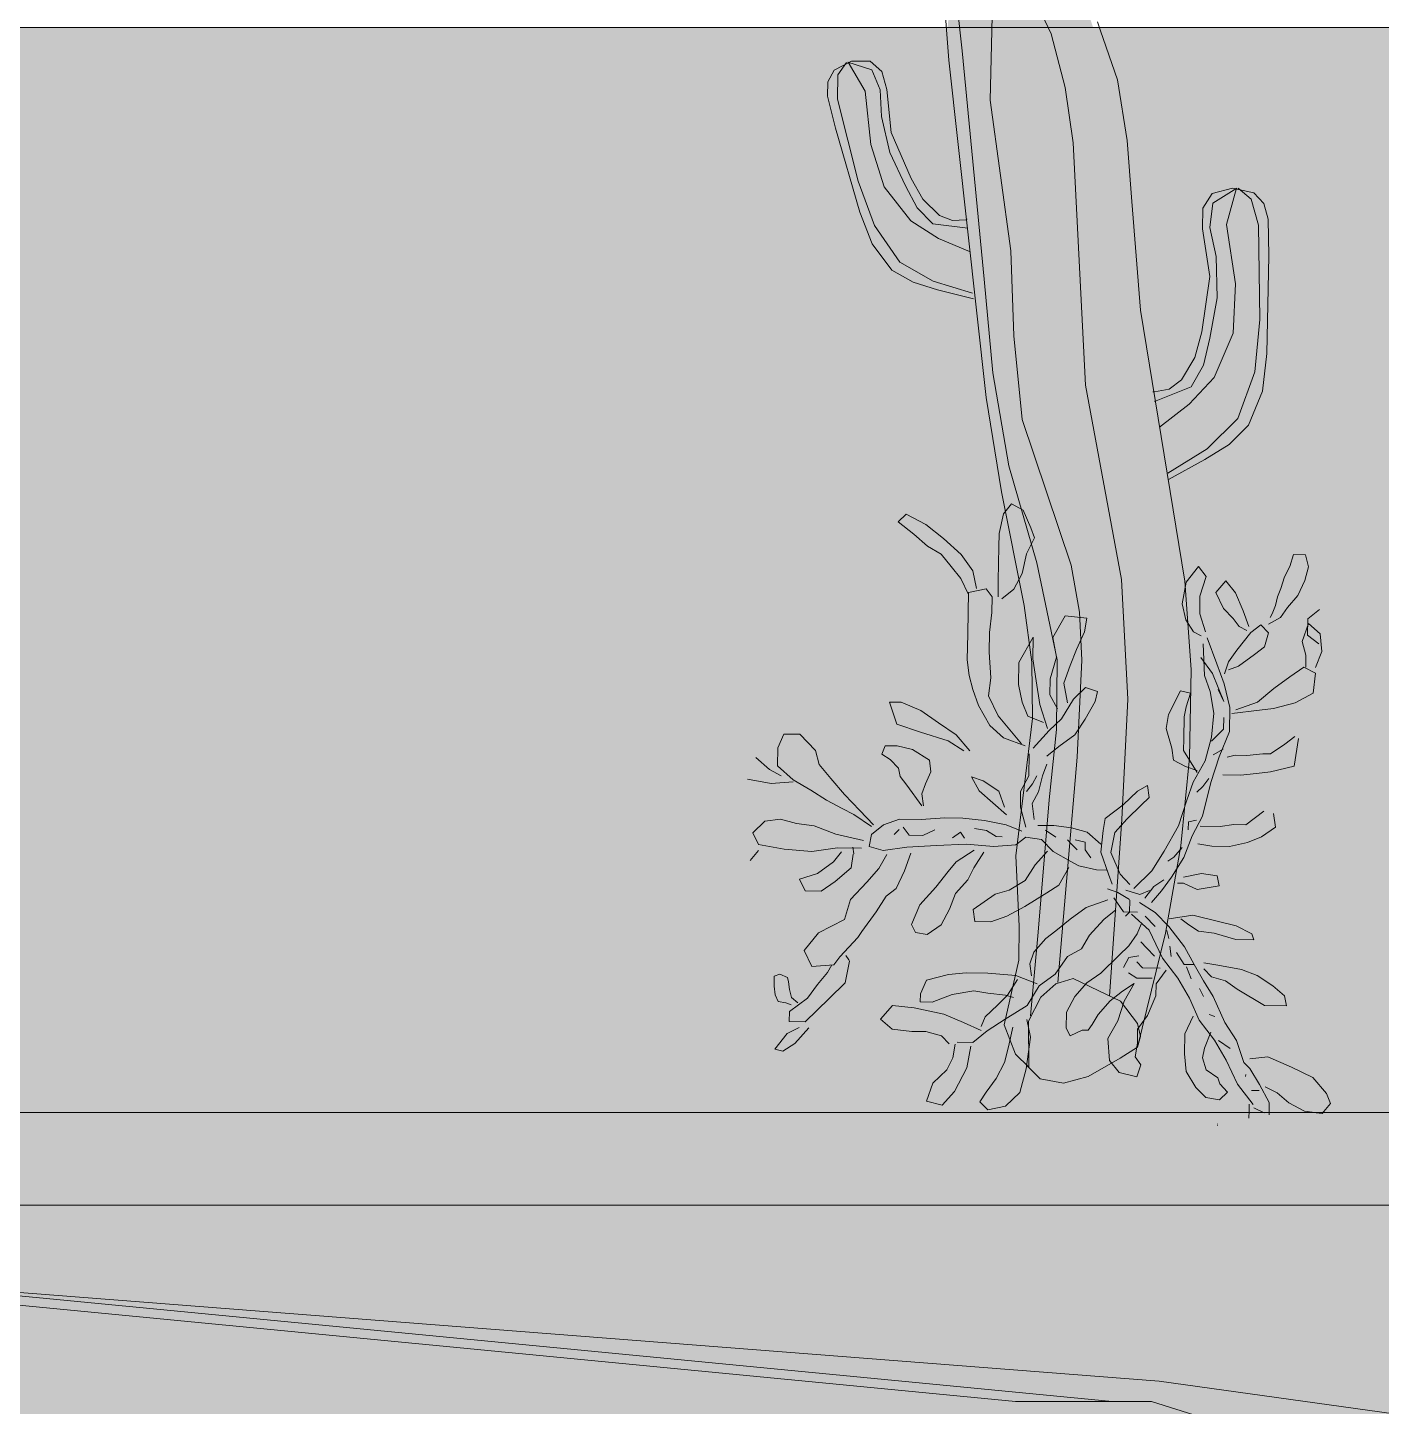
# Model space of a CAD drawing. Header units: centimetres. Extents: x -4381 to 5639, y -3920 to 4826.
# Drawn here: x 164.028 to 166.664, y 4.534 to 7.218 of the extents above; entities that cross this region are included whole.
import ezdxf
from ezdxf.xclip import XClip

# ---------------------------------------------------------------- set-up
doc = ezdxf.new("R2010")
doc.units = ezdxf.units.CM
doc.header["$MEASUREMENT"] = 0
doc.header["$XCLIPFRAME"] = 0
doc.set_wipeout_variables(frame=1)
doc.linetypes.add('Wipeout_Contour', pattern=[100, 0, -100])
for name, color, linetype in [('0- SITE', 7, 'Continuous'), ('Drawing & Figure', 7, 'Continuous'), ('Mur de clôture', 7, 'Continuous')]:
    doc.layers.add(name, color=color, linetype=linetype)
for name, color, linetype, lineweight in [('0- SITE_Pen_No__1', 7, 'Continuous', 5), ('00-TREES_Pen_No__7', 7, 'Continuous', 5), ('0_Pen_No__1', 7, 'Continuous', 5), ('a OPCOTE_Pen_No__1', 7, 'Continuous', 5), ('Mur de clôture_Pen_No__1', 7, 'Continuous', 5), ('trees1_Pen_No__1', 7, 'Continuous', 5)]:
    doc.layers.add(name, color=color, linetype=linetype, lineweight=lineweight)
for name, color, linetype, lineweight, true_color in [('0- SITE_Pen_No__102', 7, 'Continuous', 5, 0xcccccc), ('0- SITE_Pen_No__178', 7, 'Continuous', 5, 0xbda888), ('0- SITE_Pen_No__180', 7, 'Continuous', 5, 0xe2e3c6), ('Mur de clôture_Pen_No__178', 7, 'Continuous', 5, 0xbda888), ('MURS CLOTURE_Pen_No__185', 7, 'Continuous', 5, 0xbce39b), ('trees1_Pen_No__102', 7, 'Continuous', 5, 0xcccccc)]:
    doc.layers.add(name, color=color, linetype=linetype, lineweight=lineweight, true_color=true_color)

# ---------------------------------------------------------------- blocks, each defined once
blk = doc.blocks.new('Drawing_15_15', base_point=(-267.6734, 10.6179))
at = {"color": 254, "linetype": 'Wipeout_Contour', "lineweight": 0, "ltscale": 654.362029}
blk.add_wipeout([(160.8376, 5.0562), (161.182, 5.0048), (165.9513, 4.5439), (166.1395, 4.5439)], dxfattribs=at).dxf.layer = '0- SITE'
at = {"color": 254, "linetype": 'Wipeout_Contour', "lineweight": 0, "ltscale": 827.532646}
blk.add_wipeout([(163.684, 7.2179), (163.684, 5.1062), (166.684, 5.1062), (166.684, 6.5286), (166.684, 7.2179)], dxfattribs=at).dxf.layer = 'Mur de clôture'
at = {"layer": '0- SITE_Pen_No__102', "linetype": 'Continuous', "ltscale": 10}
blk.add_hatch(color=256, dxfattribs=at).paths.add_polyline_path([(160.8376, 5.0562), (161.182, 5.0048), (165.9513, 4.5439), (166.1395, 4.5439)])
at = {"layer": 'Mur de clôture_Pen_No__178', "linetype": 'Continuous', "ltscale": 10}
blk.add_hatch(color=256, dxfattribs=at).paths.add_polyline_path([(163.684, 7.2179), (163.684, 5.1062), (166.684, 5.1062), (166.684, 6.5286), (166.684, 7.2179)])
at = {"layer": '00-TREES_Pen_No__7', "linetype": 'Continuous', "ltscale": 10, "flags": 128}
for points in [[(166.1894, 5.2336), (166.2437, 5.4556), (166.2733, 5.6251), (166.2901, 5.7966), (166.2933, 5.9688), (166.2816, 6.1402), (166.1948, 6.6677), (166.1778, 6.8791), (166.1688, 6.9984), (166.1499, 7.116), (166.1112, 7.2289)], [(165.815, 7.2394), (165.8219, 7.1543), (165.8946, 6.4982), (165.9242, 6.3142), (165.9687, 6.0932), (165.9833, 5.9828), (165.9844, 5.8729), (165.952, 5.6055), (165.959, 5.4689), (165.9579, 5.4026), (165.9441, 5.3401), (165.9293, 5.2766), (165.9517, 5.2201), (165.9774, 5.1942), (165.9771, 5.2839), (166.0009, 5.3307), (166.0302, 5.3564), (166.0636, 5.3668), (166.1138, 5.3432), (166.1559, 5.3229), (166.1893, 5.2794), (166.1952, 5.2544), (166.1894, 5.2336), (166.1555, 5.2121), (166.0928, 5.176), (166.045, 5.1631), (165.9999, 5.1719), (165.9737, 5.1974)], [(165.9275, 7.404), (165.8777, 7.3485), (165.8456, 7.2874), (165.8412, 7.2317), (165.8478, 7.1729), (165.8907, 6.7281), (165.9073, 6.5459), (165.9388, 6.3646), (165.9934, 6.1763), (166.0327, 5.9875), (166.0312, 5.8518), (166.0172, 5.7148), (165.9959, 5.457), (165.981, 5.2943)], [(166.0343, 5.3595), (166.0714, 5.7978), (166.0808, 5.9867), (166.076, 6.0801), (166.0599, 6.1714), (165.9644, 6.4552), (165.9482, 6.6178), (165.9425, 6.7834), (165.9024, 7.0766), (165.9061, 7.2394), (165.9281, 7.4031)], [(165.9274, 7.4031), (166.0208, 7.2055), (166.0484, 7.1012), (166.0637, 6.9936), (166.0878, 6.5219), (166.1582, 6.1438), (166.17, 5.9108), (166.1586, 5.6764), (166.1348, 5.3328)], [(165.8698, 6.6901), (165.7996, 6.7073), (165.7523, 6.7222), (165.7107, 6.7459), (165.6723, 6.797), (165.6482, 6.8588), (165.6014, 7.0221), (165.5857, 7.0844), (165.5864, 7.1125), (165.5985, 7.1352), (165.6321, 7.1525), (165.6687, 7.1523), (165.691, 7.1321), (165.7008, 7.0973), (165.7098, 7.0138), (165.7483, 6.9239), (165.7712, 6.8839), (165.8034, 6.8519), (165.8287, 6.8423), (165.8546, 6.8437), (165.8574, 6.8448)], [(165.8681, 6.7009), (165.7911, 6.7242), (165.7262, 6.7616), (165.6768, 6.8329), (165.645, 6.919), (165.6049, 7.0785), (165.6059, 7.1259), (165.6227, 7.1497)], [(165.6251, 7.1505), (165.6721, 7.1359), (165.6878, 7.0965), (165.6904, 7.0448), (165.7072, 6.9747), (165.7374, 6.9096), (165.7598, 6.867), (165.7903, 6.836), (165.8587, 6.8277)], [(165.8622, 6.7822), (165.8018, 6.8075), (165.7477, 6.8416), (165.6956, 6.9078), (165.67, 6.9901), (165.6589, 7.0939), (165.6258, 7.1508)], [(166.2497, 6.3385), (166.3205, 6.3771), (166.3673, 6.4067), (166.4055, 6.4441), (166.4323, 6.5102), (166.4407, 6.5838), (166.4446, 6.7735), (166.4438, 6.8452), (166.435, 6.8753), (166.4154, 6.8964), (166.3743, 6.9054), (166.3348, 6.8947), (166.3165, 6.8665), (166.3158, 6.8262), (166.33, 6.7335), (166.3141, 6.6255), (166.3008, 6.5758), (166.2751, 6.5321), (166.2506, 6.5144), (166.2223, 6.5087), (166.2189, 6.509)], [(166.3823, 6.9053), (166.3358, 6.8761), (166.3301, 6.8291), (166.3421, 6.7725), (166.344, 6.692), (166.3299, 6.6132), (166.3179, 6.5608), (166.2938, 6.5187), (166.2224, 6.4902)], [(166.2317, 6.4401), (166.2896, 6.4846), (166.3382, 6.5368), (166.3756, 6.6232), (166.3797, 6.7193), (166.3621, 6.8345), (166.3816, 6.9053)], [(166.2485, 6.3506), (166.325, 6.3977), (166.3843, 6.4567), (166.4173, 6.5477), (166.427, 6.6497), (166.4247, 6.8333), (166.4102, 6.8842), (166.3852, 6.9051)]]:
    blk.add_lwpolyline(points, dxfattribs=at)
at = {"layer": 'a OPCOTE_Pen_No__1', "linetype": 'Continuous', "ltscale": 10}
for p, q in [((163.684, 7.2179), (165.8154, 7.2179)), ((166.1163, 7.2179), (166.684, 7.2179))]:
    blk.add_line(p, q, dxfattribs=at)
at = {"layer": 'Mur de clôture_Pen_No__1', "linetype": 'Continuous', "ltscale": 10}
blk.add_line((166.684, 7.2179), (163.684, 7.2179), dxfattribs=at)
at = {"layer": 'trees1_Pen_No__1', "linetype": 'Continuous', "ltscale": 10}
for p, q in [((165.9436, 6.2908), (165.9279, 6.2717)), ((165.9665, 6.2788), (165.9436, 6.2908)), ((165.739, 6.2709), (165.7233, 6.2557)), ((165.7233, 6.2557), (165.7538, 6.2321)), ((165.7772, 6.251), (165.739, 6.2709)), ((165.9279, 6.2717), (165.9195, 6.2333)), ((165.9814, 6.2439), (165.9665, 6.2788)), ((165.7538, 6.2321), (165.7804, 6.2085)), ((165.8114, 6.2235), (165.7772, 6.251)), ((165.9195, 6.2333), (165.9191, 6.2063)), ((165.9888, 6.2245), (165.9814, 6.2439)), ((165.7804, 6.2085), (165.8071, 6.1927)), ((165.8456, 6.192), (165.8114, 6.2235)), ((165.9191, 6.2063), (165.9186, 6.1754)), ((165.9729, 6.1939), (165.9888, 6.2245)), ((165.8071, 6.1927), (165.826, 6.1692)), ((165.8682, 6.1608), (165.8456, 6.192)), ((165.9186, 6.1754), (165.918, 6.1407)), ((165.9645, 6.1554), (165.9729, 6.1939)), ((166.4928, 6.192), (166.4858, 6.1689)), ((166.516, 6.1916), (166.4928, 6.192)), ((166.5222, 6.1683), (166.516, 6.1916)), ((165.826, 6.1692), (165.8449, 6.1458)), ((165.8449, 6.1458), (165.8598, 6.1147)), ((165.8754, 6.126), (165.8682, 6.1608)), ((165.9486, 6.1248), (165.9645, 6.1554)), ((166.3078, 6.1692), (166.2842, 6.1387)), ((166.3229, 6.1496), (166.3078, 6.1692)), ((166.3107, 6.1113), (166.3229, 6.1496)), ((166.4755, 6.1491), (166.4685, 6.126)), ((166.4858, 6.1689), (166.4755, 6.1491)), ((166.5152, 6.1419), (166.5222, 6.1683)), ((165.8947, 6.1257), (165.8599, 6.1185)), ((165.906, 6.1101), (165.8947, 6.1257)), ((165.918, 6.1407), (165.9175, 6.1099)), ((165.9252, 6.1059), (165.9486, 6.1248)), ((166.2842, 6.1387), (166.2758, 6.0964)), ((166.3613, 6.1413), (166.3417, 6.1185)), ((166.3802, 6.1178), (166.3613, 6.1413)), ((166.4685, 6.126), (166.4616, 6.1096)), ((166.5014, 6.1122), (166.5152, 6.1419)), ((165.8599, 6.1185), (165.8592, 6.08)), ((165.9055, 6.0792), (165.906, 6.1101)), ((166.2758, 6.0964), (166.283, 6.0654)), ((166.3102, 6.0766), (166.3107, 6.1113)), ((166.3417, 6.1185), (166.3566, 6.0874)), ((166.3951, 6.0829), (166.3802, 6.1178)), ((166.4581, 6.093), (166.4512, 6.0766)), ((166.4616, 6.1096), (166.4581, 6.093)), ((166.4812, 6.0894), (166.5014, 6.1122)), ((165.8592, 6.08), (165.8585, 6.0376)), ((165.901, 6.0407), (165.9055, 6.0792)), ((166.048, 6.0731), (166.0242, 6.031)), ((166.0903, 6.0685), (166.048, 6.0731)), ((166.086, 6.0416), (166.0903, 6.0685)), ((166.283, 6.0654), (166.298, 6.042)), ((166.3212, 6.0417), (166.3102, 6.0766)), ((166.3566, 6.0874), (166.3756, 6.0678)), ((166.3756, 6.0678), (166.3869, 6.0522)), ((166.4061, 6.0519), (166.3951, 6.0829)), ((166.4442, 6.0568), (166.4676, 6.0697)), ((166.4512, 6.0766), (166.4477, 6.07)), ((166.4676, 6.0697), (166.4812, 6.0894)), ((166.5206, 6.0668), (166.5201, 6.035)), ((166.5432, 6.0855), (166.5206, 6.0668)), ((165.9004, 6.0022), (165.901, 6.0407)), ((166.0701, 6.0071), (166.086, 6.0416)), ((166.298, 6.042), (166.3133, 6.0341)), ((166.4098, 6.0402), (166.3823, 6.006)), ((166.3869, 6.0522), (166.4022, 6.0442)), ((166.4293, 6.0553), (166.4098, 6.0402)), ((166.4445, 6.0397), (166.4293, 6.0553)), ((166.4363, 6.0128), (166.4445, 6.0397)), ((166.5219, 6.0577), (166.5098, 6.0232)), ((166.5447, 6.0381), (166.5219, 6.0577)), ((165.8585, 6.0376), (165.8577, 5.9874)), ((165.9857, 6.0316), (165.9579, 5.9819)), ((165.985, 5.9892), (165.9857, 6.0316)), ((166.0242, 6.031), (166.0313, 5.9923)), ((166.3169, 6.0186), (166.3198, 5.9568)), ((166.3433, 5.9796), (166.3248, 6.03)), ((166.4168, 5.9977), (166.4363, 6.0128)), ((166.5098, 6.0232), (166.517, 5.9961)), ((166.5201, 6.035), (166.5421, 6.0187)), ((166.548, 6.0033), (166.5447, 6.0381)), ((165.8577, 5.9874), (165.8611, 5.9565)), ((165.9034, 5.952), (165.9004, 6.0022)), ((165.992, 5.9467), (165.985, 5.9892)), ((166.0313, 5.9923), (166.019, 5.9501)), ((166.058, 5.9765), (166.0701, 6.0071)), ((166.3353, 5.9604), (166.3127, 5.9917)), ((166.3823, 6.006), (166.3665, 5.9831)), ((166.3856, 5.975), (166.4168, 5.9977)), ((166.517, 5.9961), (166.5166, 5.9729)), ((166.5359, 5.9726), (166.548, 6.0033)), ((165.9579, 5.9819), (165.9572, 5.9395)), ((166.0459, 5.942), (166.058, 5.9765)), ((166.3575, 5.9061), (166.3353, 5.9604)), ((166.3581, 5.9408), (166.3433, 5.9796)), ((166.3665, 5.9831), (166.3584, 5.9601)), ((166.3662, 5.9676), (166.3856, 5.975)), ((166.4855, 5.9541), (166.5128, 5.973)), ((166.5128, 5.973), (166.5357, 5.9611)), ((166.5357, 5.9611), (166.5313, 5.9226)), ((165.8611, 5.9565), (165.8684, 5.9294)), ((165.899, 5.9173), (165.9034, 5.952)), ((165.9572, 5.9395), (165.9643, 5.9047)), ((165.999, 5.9003), (165.992, 5.9467)), ((166.019, 5.9501), (166.0185, 5.9193)), ((166.053, 5.9033), (166.0459, 5.942)), ((166.0881, 5.9336), (166.0647, 5.9108)), ((166.1111, 5.9255), (166.0881, 5.9336)), ((166.3198, 5.9568), (166.3309, 5.9258)), ((166.3689, 5.8943), (166.3581, 5.9408)), ((166.423, 5.905), (166.4543, 5.9315)), ((166.4543, 5.9315), (166.4855, 5.9541)), ((165.7061, 5.905), (165.7208, 5.8623)), ((165.7292, 5.9046), (165.7061, 5.905)), ((165.7675, 5.8886), (165.7292, 5.9046)), ((165.8684, 5.9294), (165.8794, 5.8984)), ((165.9177, 5.8785), (165.899, 5.9173)), ((165.9643, 5.9047), (165.9755, 5.8775)), ((166.0185, 5.9193), (166.0335, 5.892)), ((166.0647, 5.9108), (166.0409, 5.8726)), ((166.0872, 5.8719), (166.107, 5.9063)), ((166.107, 5.9063), (166.1111, 5.9255)), ((166.2731, 5.9267), (166.2492, 5.8808)), ((166.2923, 5.9226), (166.2731, 5.9267)), ((166.2841, 5.8957), (166.2923, 5.9226)), ((166.3309, 5.9258), (166.3379, 5.8832)), ((166.3463, 5.9294), (166.3575, 5.9061)), ((166.3804, 5.8903), (166.423, 5.905)), ((166.5313, 5.9226), (166.4963, 5.9038)), ((165.8018, 5.8649), (165.7675, 5.8886)), ((165.8794, 5.8984), (165.9019, 5.8594)), ((165.9441, 5.8472), (165.9177, 5.8785)), ((165.9755, 5.8775), (166.0061, 5.8655)), ((166.0136, 5.8538), (165.999, 5.9003)), ((166.2492, 5.8808), (166.2449, 5.8539)), ((166.28, 5.8765), (166.2841, 5.8957)), ((166.3379, 5.8832), (166.3333, 5.837)), ((166.3682, 5.848), (166.3689, 5.8943)), ((166.4266, 5.8895), (166.3726, 5.8827)), ((166.4537, 5.8929), (166.4266, 5.8895)), ((166.4963, 5.9038), (166.4537, 5.8929)), ((165.7208, 5.8623), (165.7668, 5.8462)), ((165.8361, 5.8412), (165.8018, 5.8649)), ((165.9019, 5.8594), (165.9285, 5.8358)), ((166.0409, 5.8726), (166.0174, 5.8498)), ((166.0674, 5.8413), (166.0872, 5.8719)), ((166.2449, 5.8539), (166.2558, 5.8151)), ((166.2793, 5.834), (166.28, 5.8765)), ((166.3567, 5.8521), (166.3332, 5.8293)), ((166.357, 5.8752), (166.3567, 5.8521)), ((165.5008, 5.8428), (165.4888, 5.8159)), ((165.5316, 5.8423), (165.5008, 5.8428)), ((165.5619, 5.8109), (165.5316, 5.8423)), ((165.7668, 5.8462), (165.8205, 5.8299)), ((165.8205, 5.8299), (165.851, 5.8101)), ((165.8626, 5.8099), (165.8361, 5.8412)), ((165.9285, 5.8358), (165.9707, 5.8197)), ((165.963, 5.8237), (165.9441, 5.8472)), ((166.0174, 5.8498), (165.986, 5.8156)), ((166.0362, 5.8187), (166.0674, 5.8413)), ((166.2789, 5.8109), (166.2793, 5.834)), ((166.3333, 5.837), (166.321, 5.7909)), ((166.3481, 5.7982), (166.3682, 5.848)), ((166.4952, 5.8383), (166.4757, 5.8232)), ((166.5028, 5.8343), (166.4943, 5.7804)), ((165.4727, 5.7738), (165.4461, 5.7974)), ((165.4888, 5.8159), (165.4882, 5.7812)), ((165.5692, 5.7838), (165.5619, 5.8109)), ((165.6981, 5.8201), (165.6912, 5.8037)), ((165.6912, 5.8037), (165.7076, 5.7935)), ((165.7213, 5.8198), (165.6981, 5.8201)), ((165.751, 5.8127), (165.7213, 5.8198)), ((165.7838, 5.7922), (165.751, 5.8127)), ((165.9781, 5.8042), (165.9774, 5.7618)), ((166.0127, 5.7998), (166.0362, 5.8187)), ((166.2558, 5.8151), (166.2593, 5.7919)), ((166.3052, 5.7681), (166.2789, 5.8109)), ((166.3319, 5.7483), (166.3481, 5.7982)), ((166.356, 5.8135), (166.3366, 5.8023)), ((166.379, 5.8016), (166.3635, 5.798)), ((166.4021, 5.8012), (166.379, 5.8016)), ((166.433, 5.8046), (166.4021, 5.8012)), ((166.4484, 5.8043), (166.433, 5.8046)), ((166.4757, 5.8232), (166.4484, 5.8043)), ((165.4956, 5.7618), (165.4727, 5.7738)), ((165.4882, 5.7812), (165.5186, 5.7538)), ((165.5919, 5.7564), (165.5692, 5.7838)), ((165.7076, 5.7935), (165.7239, 5.7766)), ((165.7239, 5.7766), (165.727, 5.76)), ((165.7868, 5.769), (165.7838, 5.7922)), ((166.0044, 5.7613), (166.0125, 5.7844)), ((166.2593, 5.7919), (166.2823, 5.78)), ((166.2823, 5.78), (166.3053, 5.7719)), ((166.321, 5.7909), (166.2972, 5.7489)), ((166.4943, 5.7804), (166.4478, 5.7696)), ((165.43, 5.7552), (165.4761, 5.7467)), ((165.4761, 5.7467), (165.5185, 5.7499)), ((165.5186, 5.7538), (165.553, 5.7339)), ((165.6184, 5.7251), (165.5919, 5.7564)), ((165.727, 5.76), (165.74, 5.7432)), ((165.74, 5.7432), (165.7691, 5.7029)), ((165.7695, 5.7262), (165.7765, 5.7459)), ((165.7765, 5.7459), (165.7868, 5.769)), ((165.8656, 5.7597), (165.8806, 5.7325)), ((165.8886, 5.7516), (165.8656, 5.7597)), ((165.9191, 5.7319), (165.8886, 5.7516)), ((165.9774, 5.7618), (165.9615, 5.7312)), ((165.9849, 5.7462), (165.9731, 5.731)), ((165.9929, 5.7615), (165.9849, 5.7462)), ((165.9962, 5.7306), (166.0044, 5.7613)), ((166.2972, 5.7489), (166.2851, 5.7144)), ((166.3154, 5.683), (166.3319, 5.7483)), ((166.3281, 5.7561), (166.3163, 5.7409)), ((166.3899, 5.7628), (166.3552, 5.7634)), ((166.4208, 5.7662), (166.3899, 5.7628)), ((166.4478, 5.7696), (166.4208, 5.7662)), ((165.553, 5.7339), (165.5835, 5.7141)), ((165.6487, 5.6938), (165.6184, 5.7251)), ((165.7725, 5.7029), (165.7695, 5.7262)), ((165.8806, 5.7325), (165.9072, 5.7089)), ((165.9302, 5.7008), (165.9191, 5.7319)), ((165.9615, 5.7312), (165.961, 5.7003)), ((165.9843, 5.7077), (165.9962, 5.7306)), ((166.189, 5.7314), (166.1615, 5.7048)), ((166.2084, 5.7426), (166.189, 5.7314)), ((166.1962, 5.7042), (166.2119, 5.7194)), ((166.2119, 5.7194), (166.2084, 5.7426)), ((166.3163, 5.7409), (166.3046, 5.7295)), ((165.5835, 5.7141), (165.6141, 5.6982)), ((165.6141, 5.6982), (165.637, 5.6863)), ((165.6752, 5.6664), (165.6487, 5.6938)), ((165.9072, 5.7089), (165.9338, 5.6853)), ((165.961, 5.7003), (165.972, 5.6616)), ((165.9876, 5.6768), (165.9843, 5.7077)), ((166.1615, 5.7048), (166.1264, 5.6784)), ((166.1688, 5.6777), (166.1962, 5.7042)), ((166.2851, 5.7144), (166.2688, 5.6645)), ((166.435, 5.6927), (166.3999, 5.6662)), ((165.4634, 5.6736), (165.4399, 5.6509)), ((165.4942, 5.677), (165.4634, 5.6736)), ((165.5249, 5.6688), (165.4942, 5.677)), ((165.5596, 5.6644), (165.5249, 5.6688)), ((165.6017, 5.6483), (165.5596, 5.6644)), ((165.637, 5.6863), (165.6713, 5.6626)), ((165.6945, 5.6661), (165.6711, 5.6471)), ((165.7255, 5.6771), (165.6945, 5.6661)), ((165.7679, 5.6764), (165.7255, 5.6771)), ((165.8142, 5.6796), (165.7679, 5.6764)), ((165.8489, 5.679), (165.8142, 5.6796)), ((165.8912, 5.6745), (165.8489, 5.679)), ((165.9335, 5.6661), (165.8912, 5.6745)), ((165.9641, 5.654), (165.9335, 5.6661)), ((166.026, 5.6646), (165.9952, 5.6651)), ((166.0606, 5.6601), (166.026, 5.6646)), ((166.1264, 5.6784), (166.1222, 5.6553)), ((166.1453, 5.6511), (166.1688, 5.6777)), ((166.2688, 5.6645), (166.241, 5.6148)), ((166.2882, 5.6719), (166.288, 5.6565)), ((166.3037, 5.6755), (166.2882, 5.6719)), ((166.2955, 5.6448), (166.3154, 5.683)), ((166.3498, 5.6632), (166.3112, 5.6638)), ((166.3768, 5.6666), (166.3498, 5.6632)), ((166.3999, 5.6662), (166.3768, 5.6666)), ((166.4542, 5.6885), (166.4577, 5.6615)), ((165.4399, 5.6509), (165.451, 5.6276)), ((165.6555, 5.6358), (165.6017, 5.6483)), ((165.6711, 5.6471), (165.6668, 5.6241)), ((165.7253, 5.6572), (165.7152, 5.6474)), ((165.7443, 5.646), (165.733, 5.6616)), ((165.7713, 5.6455), (165.7443, 5.646)), ((165.7946, 5.6567), (165.7713, 5.6455)), ((165.8446, 5.6521), (165.829, 5.6407)), ((165.8521, 5.6404), (165.8446, 5.6521)), ((165.8948, 5.6551), (165.8717, 5.6593)), ((165.9139, 5.6432), (165.8948, 5.6551)), ((165.9254, 5.643), (165.9139, 5.6432)), ((165.9521, 5.6272), (165.9717, 5.6423)), ((165.9717, 5.6423), (166.0024, 5.6379)), ((166.0024, 5.6379), (166.0252, 5.6144)), ((166.03, 5.6424), (166.0103, 5.6559)), ((166.0601, 5.6293), (166.0525, 5.6371)), ((166.0913, 5.6519), (166.0606, 5.6601)), ((166.0871, 5.6327), (166.0679, 5.6369)), ((166.1179, 5.6284), (166.0913, 5.6519)), ((166.1222, 5.6553), (166.1177, 5.6129)), ((166.1369, 5.6126), (166.1453, 5.6511)), ((166.2794, 5.6026), (166.2955, 5.6448)), ((166.4304, 5.6426), (166.4032, 5.6315)), ((166.4577, 5.6615), (166.4304, 5.6426)), ((165.4509, 5.616), (165.4351, 5.597)), ((165.451, 5.6276), (165.501, 5.619)), ((165.501, 5.619), (165.5549, 5.6143)), ((165.5549, 5.6143), (165.6051, 5.6212)), ((165.597, 5.5943), (165.6127, 5.6134)), ((165.6051, 5.6212), (165.6514, 5.6205)), ((165.6358, 5.6091), (165.6315, 5.5822)), ((165.6369, 5.6098), (165.635, 5.6227)), ((165.6668, 5.6241), (165.6937, 5.6159)), ((165.6937, 5.6159), (165.7401, 5.6229)), ((165.7476, 5.6112), (165.7355, 5.5767)), ((165.7401, 5.6229), (165.7979, 5.6258)), ((165.7979, 5.6258), (165.8558, 5.6287)), ((165.836, 5.5943), (165.871, 5.6169)), ((165.8558, 5.6287), (165.9097, 5.624)), ((165.8902, 5.6128), (165.8705, 5.5822)), ((165.9097, 5.624), (165.9521, 5.6272)), ((165.9901, 5.588), (166.0136, 5.6146)), ((166.0252, 5.6144), (166.0595, 5.5946)), ((166.0715, 5.6175), (166.0601, 5.6293)), ((166.0869, 5.6173), (166.0871, 5.6327)), ((166.0982, 5.6017), (166.0869, 5.6173)), ((166.1177, 5.6129), (166.1324, 5.5703)), ((166.1555, 5.5699), (166.1369, 5.6126)), ((166.241, 5.6148), (166.2173, 5.5766)), ((166.2759, 5.622), (166.2601, 5.6029)), ((166.3337, 5.6249), (166.3068, 5.6292)), ((166.3684, 5.6243), (166.3337, 5.6249)), ((166.4032, 5.6315), (166.3684, 5.6243)), ((165.5658, 5.5717), (165.597, 5.5943)), ((165.6315, 5.5822), (165.6002, 5.5557)), ((165.6854, 5.5813), (165.7013, 5.6081)), ((165.8202, 5.5753), (165.836, 5.5943)), ((165.8705, 5.5822), (165.8585, 5.5593)), ((165.9703, 5.5575), (165.9901, 5.588)), ((166.0555, 5.5831), (166.0357, 5.5487)), ((166.0595, 5.5946), (166.0748, 5.5866)), ((166.0748, 5.5866), (166.1094, 5.5784)), ((166.2601, 5.6029), (166.2484, 5.5954)), ((166.2556, 5.5644), (166.2794, 5.6026)), ((165.5309, 5.5607), (165.5658, 5.5717)), ((165.5421, 5.5374), (165.5309, 5.5607)), ((165.6002, 5.5557), (165.5729, 5.5369)), ((165.6619, 5.5547), (165.6854, 5.5813)), ((165.7355, 5.5767), (165.7195, 5.5422)), ((165.7966, 5.5448), (165.8202, 5.5753)), ((165.8585, 5.5593), (165.835, 5.5326)), ((165.9392, 5.5387), (165.9703, 5.5575)), ((166.1094, 5.5784), (166.1287, 5.578)), ((166.1324, 5.5703), (166.1398, 5.5509)), ((166.1745, 5.5503), (166.1555, 5.5699)), ((166.2173, 5.5766), (166.1821, 5.5425)), ((166.2407, 5.5594), (166.2206, 5.5464)), ((166.2359, 5.5377), (166.2556, 5.5644)), ((166.2788, 5.5641), (166.3136, 5.5712)), ((166.3136, 5.5712), (166.3443, 5.5669)), ((166.3443, 5.5669), (166.3479, 5.5475)), ((165.5729, 5.5369), (165.5421, 5.5374)), ((165.6305, 5.5205), (165.6619, 5.5547)), ((165.7195, 5.5422), (165.7, 5.5271)), ((165.7652, 5.5106), (165.7966, 5.5448)), ((165.835, 5.5326), (165.8229, 5.502)), ((165.8692, 5.5012), (165.9121, 5.5314)), ((165.9121, 5.5314), (165.9392, 5.5387)), ((166.0123, 5.5336), (165.9695, 5.5073)), ((166.0357, 5.5487), (166.0123, 5.5336)), ((166.1508, 5.5343), (166.131, 5.5413)), ((166.1738, 5.5207), (166.1508, 5.5343)), ((166.1934, 5.5307), (166.1666, 5.5389)), ((166.2128, 5.5381), (166.1934, 5.5307)), ((166.2206, 5.5464), (166.2037, 5.5235)), ((166.2163, 5.5149), (166.2359, 5.5377)), ((166.2786, 5.5525), (166.267, 5.5527)), ((166.3054, 5.5405), (166.2786, 5.5525)), ((166.3479, 5.5475), (166.3054, 5.5405)), ((165.6183, 5.4821), (165.6305, 5.5205)), ((165.7, 5.5271), (165.6802, 5.4966)), ((165.7492, 5.4723), (165.7652, 5.5106)), ((165.8229, 5.502), (165.807, 5.4714)), ((165.9695, 5.5073), (165.9345, 5.4886)), ((166.0889, 5.5054), (166.0577, 5.4828)), ((166.1316, 5.5201), (166.0889, 5.5054)), ((166.162, 5.4965), (166.1432, 5.5238)), ((166.174, 5.5195), (166.1736, 5.4963)), ((166.1932, 5.5153), (166.2237, 5.4955)), ((165.5678, 5.456), (165.6183, 5.4821)), ((165.6802, 5.4966), (165.6526, 5.4584)), ((165.8726, 5.478), (165.8692, 5.5012)), ((165.9035, 5.4775), (165.8726, 5.478)), ((165.9345, 5.4886), (165.9035, 5.4775)), ((166.0577, 5.4828), (166.0304, 5.4601)), ((166.1233, 5.4817), (166.0958, 5.4513)), ((166.1467, 5.5006), (166.1233, 5.4817)), ((166.189, 5.4961), (166.162, 5.4965)), ((166.1736, 5.4963), (166.1658, 5.4887)), ((166.1774, 5.4924), (166.2116, 5.461)), ((166.2233, 5.4685), (166.2043, 5.4881)), ((166.2237, 5.4955), (166.2502, 5.4681)), ((166.2505, 5.4835), (166.2969, 5.4905)), ((166.2888, 5.4713), (166.2736, 5.4831)), ((166.2969, 5.4905), (166.3468, 5.4781)), ((166.3468, 5.4781), (166.3813, 5.4698)), ((165.5402, 5.4217), (165.5678, 5.456)), ((165.6526, 5.4584), (165.6447, 5.447)), ((165.7567, 5.4568), (165.7492, 5.4723)), ((165.7797, 5.4525), (165.7567, 5.4568)), ((165.807, 5.4714), (165.7797, 5.4525)), ((166.0304, 5.4601), (166.0109, 5.4449)), ((166.0958, 5.4513), (166.0799, 5.4245)), ((166.1725, 5.4308), (166.1883, 5.4537)), ((166.1883, 5.4537), (166.1964, 5.4728)), ((166.2116, 5.461), (166.2377, 5.4066)), ((166.2463, 5.4604), (166.2499, 5.4449)), ((166.2502, 5.4681), (166.2804, 5.429)), ((166.3079, 5.4594), (166.2888, 5.4713)), ((166.3387, 5.4551), (166.3079, 5.4594)), ((166.3809, 5.4428), (166.3387, 5.4551)), ((166.3813, 5.4698), (166.4119, 5.4539)), ((166.4119, 5.4539), (166.4156, 5.4423)), ((165.5552, 5.3906), (165.5402, 5.4217)), ((165.6447, 5.447), (165.6094, 5.409)), ((166.0109, 5.4449), (165.9873, 5.4183)), ((166.0799, 5.4245), (166.0527, 5.4096)), ((166.153, 5.4118), (166.1725, 5.4308)), ((166.2072, 5.4263), (166.1958, 5.4381)), ((166.2223, 5.4107), (166.2072, 5.4263)), ((166.2548, 5.4099), (166.2519, 5.4299)), ((166.2804, 5.429), (166.2992, 5.394)), ((166.4156, 5.4423), (166.3809, 5.4428)), ((165.6094, 5.409), (165.5976, 5.3938)), ((165.6286, 5.401), (165.6202, 5.3587)), ((165.6272, 5.4032), (165.621, 5.4119)), ((165.6286, 5.401), (165.6272, 5.4032)), ((165.9873, 5.4183), (165.9792, 5.3953)), ((165.9792, 5.3953), (165.9827, 5.3721)), ((166.0527, 5.4096), (166.029, 5.3752)), ((166.1177, 5.3776), (166.153, 5.4118)), ((166.172, 5.408), (166.1617, 5.3882)), ((166.1919, 5.411), (166.172, 5.408)), ((166.1988, 5.3879), (166.1875, 5.3997)), ((166.2377, 5.4066), (166.2679, 5.3675)), ((166.2799, 5.3943), (166.2648, 5.4177)), ((166.2992, 5.394), (166.2799, 5.3943)), ((166.3185, 5.3976), (166.3454, 5.3933)), ((165.4819, 5.3715), (165.4815, 5.3523)), ((165.4926, 5.3756), (165.4819, 5.3715)), ((165.5074, 5.3689), (165.4926, 5.3756)), ((165.5094, 5.3604), (165.5074, 5.3689)), ((165.5976, 5.3938), (165.5552, 5.3906)), ((165.5662, 5.3557), (165.5858, 5.3785)), ((165.5858, 5.3785), (165.5937, 5.3938)), ((165.8209, 5.3747), (165.7783, 5.3638)), ((165.8556, 5.378), (165.8209, 5.3747)), ((165.898, 5.3773), (165.8556, 5.378)), ((165.9519, 5.3726), (165.898, 5.3773)), ((165.994, 5.3565), (165.9519, 5.3726)), ((166.029, 5.3752), (165.9978, 5.3526)), ((166.0904, 5.3588), (166.1177, 5.3776)), ((166.1879, 5.3679), (166.1715, 5.3781)), ((166.2177, 5.3674), (166.1879, 5.3679)), ((166.2335, 5.3874), (166.1988, 5.3879)), ((166.245, 5.3833), (166.2253, 5.3566)), ((166.2679, 5.3675), (166.2904, 5.3286)), ((166.2939, 5.3662), (166.2843, 5.3896)), ((166.2992, 5.394), (166.3179, 5.3628)), ((166.3335, 5.3703), (166.3183, 5.386)), ((166.3603, 5.3622), (166.3335, 5.3703)), ((166.3454, 5.3933), (166.3915, 5.3848)), ((166.3915, 5.3848), (166.4222, 5.3727)), ((166.4222, 5.3727), (166.4527, 5.353)), ((165.4815, 5.3523), (165.4834, 5.3352)), ((165.5113, 5.3454), (165.5094, 5.3604)), ((165.5153, 5.3304), (165.5113, 5.3454)), ((165.5464, 5.329), (165.5662, 5.3557)), ((165.6202, 5.3587), (165.5888, 5.3283)), ((165.7783, 5.3638), (165.7663, 5.337)), ((165.828, 5.336), (165.8705, 5.3431)), ((165.8705, 5.3431), (165.8974, 5.3388)), ((165.9556, 5.3648), (165.9359, 5.3343)), ((165.9978, 5.3526), (165.9741, 5.3144)), ((166.0669, 5.3322), (166.0904, 5.3588)), ((166.1596, 5.3423), (166.1361, 5.3234)), ((166.1829, 5.3573), (166.1596, 5.3423)), ((166.1631, 5.3229), (166.1829, 5.3573)), ((166.2253, 5.3566), (166.2249, 5.3335)), ((166.31, 5.3475), (166.3174, 5.332)), ((166.3179, 5.3628), (166.3367, 5.3317)), ((166.3832, 5.3464), (166.3603, 5.3622)), ((166.4366, 5.3146), (166.3832, 5.3464)), ((166.4527, 5.353), (166.4755, 5.3333)), ((165.4834, 5.3352), (165.4896, 5.3223)), ((165.4896, 5.3223), (165.5045, 5.3199)), ((165.5045, 5.3199), (165.515, 5.3155)), ((165.5113, 5.3026), (165.5464, 5.329)), ((165.5279, 5.3196), (165.5153, 5.3304)), ((165.5888, 5.3283), (165.5653, 5.3056)), ((165.712, 5.3148), (165.6884, 5.2881)), ((165.7543, 5.3102), (165.712, 5.3148)), ((165.7663, 5.337), (165.766, 5.3216)), ((165.766, 5.3216), (165.7892, 5.3212)), ((165.7892, 5.3212), (165.828, 5.336)), ((165.9163, 5.3153), (165.8928, 5.2926)), ((165.8974, 5.3388), (165.932, 5.3344)), ((165.9359, 5.3343), (165.9163, 5.3153)), ((165.9741, 5.3144), (165.9313, 5.2881)), ((165.932, 5.3344), (165.9474, 5.3303)), ((166.051, 5.3016), (166.0669, 5.3322)), ((166.1361, 5.3234), (166.1126, 5.2967)), ((166.1509, 5.2845), (166.1631, 5.3229)), ((166.2249, 5.3335), (166.2089, 5.2952)), ((166.2904, 5.3286), (166.309, 5.2858)), ((166.3367, 5.3317), (166.359, 5.2812)), ((166.479, 5.314), (166.4366, 5.3146)), ((166.4755, 5.3333), (166.479, 5.314)), ((165.511, 5.2833), (165.5113, 5.3026)), ((165.5653, 5.3056), (165.5418, 5.2828)), ((165.6884, 5.2881), (165.7112, 5.2685)), ((165.8119, 5.2977), (165.7543, 5.3102)), ((165.8502, 5.2817), (165.8119, 5.2977)), ((165.8928, 5.2926), (165.8848, 5.2734)), ((165.9313, 5.2881), (165.8962, 5.2655)), ((165.9736, 5.2874), (165.9808, 5.2526)), ((166.0505, 5.2707), (166.051, 5.3016)), ((166.1126, 5.2967), (166.1007, 5.2776)), ((166.2089, 5.2952), (166.1892, 5.2685)), ((166.2816, 5.2593), (166.2975, 5.2937)), ((166.3399, 5.2931), (166.3284, 5.2971)), ((165.4832, 5.2297), (165.5068, 5.2602)), ((165.5068, 5.2602), (165.5301, 5.2714)), ((165.5418, 5.2828), (165.511, 5.2833)), ((165.5494, 5.2711), (165.5219, 5.2407)), ((165.7112, 5.2685), (165.7497, 5.264)), ((165.7497, 5.264), (165.7767, 5.2636)), ((165.7767, 5.2636), (165.8074, 5.2554)), ((165.8846, 5.2657), (165.8502, 5.2817)), ((165.8962, 5.2655), (165.8688, 5.2428)), ((165.9381, 5.234), (165.9464, 5.2724)), ((166.0579, 5.2552), (166.0505, 5.2707)), ((166.0812, 5.2664), (166.0579, 5.2552)), ((166.0928, 5.2662), (166.0812, 5.2664)), ((166.1007, 5.2776), (166.0928, 5.2662)), ((166.1311, 5.2501), (166.1509, 5.2845)), ((166.1892, 5.2685), (166.1888, 5.2415)), ((166.309, 5.2858), (166.3392, 5.2468)), ((166.3317, 5.2623), (166.3197, 5.2317)), ((166.359, 5.2812), (166.3816, 5.2461)), ((165.5219, 5.2407), (165.4985, 5.2256)), ((165.8074, 5.2554), (165.8225, 5.2397)), ((165.8298, 5.2126), (165.8341, 5.2395)), ((165.8688, 5.2428), (165.838, 5.2433)), ((165.8649, 5.2352), (165.8565, 5.1929)), ((165.9299, 5.2033), (165.9381, 5.234)), ((165.9808, 5.2526), (165.9721, 5.191)), ((166.1343, 5.2077), (166.1311, 5.2501)), ((166.1888, 5.2415), (166.1845, 5.2146)), ((166.2809, 5.2207), (166.2816, 5.2593)), ((166.3392, 5.2468), (166.3617, 5.2079)), ((166.3698, 5.2309), (166.3469, 5.2467)), ((166.3816, 5.2461), (166.3963, 5.2034)), ((165.4985, 5.2256), (165.4832, 5.2297)), ((165.8179, 5.1896), (165.8298, 5.2126)), ((166.1531, 5.1842), (166.1343, 5.2077)), ((166.1845, 5.2146), (166.1958, 5.199)), ((166.2842, 5.186), (166.2809, 5.2207)), ((166.3197, 5.2317), (166.3155, 5.2125)), ((166.3155, 5.2125), (166.3228, 5.1892)), ((166.3617, 5.2079), (166.3841, 5.1612)), ((166.408, 5.211), (166.4427, 5.2143)), ((166.4427, 5.2143), (166.4887, 5.1942)), ((165.7905, 5.1631), (165.8179, 5.1896)), ((165.8565, 5.1929), (165.8326, 5.147)), ((165.914, 5.1726), (165.9299, 5.2033)), ((165.9721, 5.191), (165.9598, 5.1449)), ((166.1877, 5.1759), (166.1531, 5.1842)), ((166.1958, 5.199), (166.1877, 5.1759)), ((166.303, 5.1548), (166.2842, 5.186)), ((166.3228, 5.1892), (166.3457, 5.1734)), ((166.3963, 5.2034), (166.4077, 5.1917)), ((166.3998, 5.1802), (166.3997, 5.1764)), ((166.4077, 5.1917), (166.4264, 5.1605)), ((166.4887, 5.1942), (166.5307, 5.1743)), ((165.7783, 5.1286), (165.7905, 5.1631)), ((165.8943, 5.146), (165.914, 5.1726)), ((166.322, 5.1352), (166.303, 5.1548)), ((166.3457, 5.1734), (166.3494, 5.1618)), ((166.3494, 5.1618), (166.3645, 5.1461)), ((166.3841, 5.1612), (166.4143, 5.1221)), ((166.4264, 5.1605), (166.4452, 5.1255)), ((166.4609, 5.1445), (166.4379, 5.1565)), ((166.5307, 5.1743), (166.5572, 5.143)), ((165.8091, 5.1203), (165.7783, 5.1286)), ((165.8326, 5.147), (165.8091, 5.1203)), ((165.8824, 5.1269), (165.8943, 5.146)), ((166.3489, 5.1309), (166.322, 5.1352)), ((166.3645, 5.1461), (166.3489, 5.1309)), ((166.4263, 5.149), (166.4108, 5.1492)), ((166.4837, 5.1249), (166.4609, 5.1445)), ((166.5572, 5.143), (166.5646, 5.1236))]:
    blk.add_line(p, q, dxfattribs=at)
at = {"color": 254, "linetype": 'Wipeout_Contour', "lineweight": 0, "ltscale": 658.044651}
blk.add_wipeout([(163.684, 5.1062), (163.684, 4.9262), (165.184, 4.9262), (165.184, 5.1062)], dxfattribs=at).dxf.layer = '0- SITE'
at = {"layer": '0- SITE_Pen_No__178', "linetype": 'Continuous', "ltscale": 10}
blk.add_hatch(color=256, dxfattribs=at).paths.add_polyline_path([(163.684, 5.1062), (163.684, 4.9262), (165.184, 4.9262), (165.184, 5.1062)])
at = {"color": 254, "linetype": 'Wipeout_Contour', "lineweight": 0, "ltscale": 1158.799122}
blk.add_wipeout([(163.684, 4.9262), (163.684, 4.7812), (166.1395, 4.5439), (166.2162, 4.5439), (166.2777, 4.5244), (166.684, 4.467), (166.684, 4.9262)], dxfattribs=at).dxf.layer = '0- SITE'
at = {"layer": '0- SITE_Pen_No__178', "linetype": 'Continuous', "ltscale": 10}
blk.add_hatch(color=256, dxfattribs=at).paths.add_polyline_path([(163.684, 4.9262), (163.684, 4.7812), (166.1395, 4.5439), (166.2162, 4.5439), (166.2777, 4.5244), (166.684, 4.467), (166.684, 4.9262)])
at = {"layer": '0_Pen_No__1', "linetype": 'Continuous', "ltscale": 10}
for p, q in [((163.6783, 4.7817), (166.2312, 4.5836)), ((166.2312, 4.5836), (169.6156, 4.1104))]:
    blk.add_line(p, q, dxfattribs=at)
at = {"color": 254, "linetype": 'Wipeout_Contour', "lineweight": 0, "ltscale": 664.041863}
blk.add_wipeout([(165.184, 5.1062), (165.184, 4.9262), (166.684, 4.9262), (166.684, 5.1062)], dxfattribs=at).dxf.layer = '0- SITE'
at = {"layer": '0- SITE_Pen_No__178', "linetype": 'Continuous', "ltscale": 10}
blk.add_hatch(color=256, dxfattribs=at).paths.add_polyline_path([(165.184, 5.1062), (165.184, 4.9262), (166.684, 4.9262), (166.684, 5.1062)])
at = {"layer": '0- SITE_Pen_No__180', "linetype": 'Continuous', "lineweight": 0, "ltscale": 10, "true_color": 0x383831}
blk.add_hatch(color=250, dxfattribs=at).paths.add_polyline_path([(150.8555, 0.9963), (191.9908, 0.9963), (191.9908, 2.1246), (191.9205, 2.1179), (191.5008, 2.1556), (187.8035, 2.5014), (187.4252, 2.5376), (181.4619, 2.9897), (181.1861, 3.0031), (180.7554, 3.0485), (176.89, 3.4563), (170.3282, 3.9956), (169.4763, 4.0562), (166.3708, 4.4948), (166.2162, 4.5439), (165.9513, 4.5439), (161.182, 5.0048), (160.5851, 5.0809), (159.2778, 5.1364), (159.0078, 5.1364), (157.2074, 5.1364), (156.5896, 5.1363), (151.1847, 5.1363), (151.0615, 5.1363), (150.8555, 5.1455)])
at = {"layer": '0_Pen_No__1', "linetype": 'Continuous', "lineweight": 0, "ltscale": 10, "true_color": 0x000000}
blk.add_hatch(color=18, dxfattribs=at).paths.add_polyline_path([(150.8555, 5.1482), (150.8555, 0.9963), (191.9908, 0.9963), (191.9908, 2.1212), (191.9068, 2.1179), (188.9123, 2.4127), (187.1039, 2.562), (179.4853, 3.1817), (177.5688, 3.3847), (175.805, 3.5455), (169.6156, 4.1104), (166.2312, 4.5836), (163.6783, 4.7817), (160.5633, 5.0818), (159.28, 5.1364), (157.0853, 5.1364), (157.0853, 5.1413), (150.9484, 5.1413)])
at = {"layer": 'MURS CLOTURE_Pen_No__185', "linetype": 'Continuous', "lineweight": 0, "ltscale": 10, "true_color": 0xdde6d4}
blk.add_hatch(color=254, dxfattribs=at).paths.add_polyline_path([(165.5851, 7.09), (165.5911, 7.0569), (165.5939, 7.0312), (165.6038, 6.9971), (165.6279, 6.9514), (165.6362, 6.9157), (165.6418, 6.8794), (165.6561, 6.8355), (165.667, 6.7928), (165.6803, 6.7695), (165.7004, 6.7557), (165.7193, 6.7463), (165.7517, 6.728), (165.8165, 6.7029), (165.8527, 6.6941), (165.8638, 6.6856), (165.8788, 6.6707), (165.8871, 6.6514), (165.9029, 6.4561), (165.9353, 6.055), (165.9615, 5.7312), (165.979, 5.4617), (165.8527, 5.1062), (166.3131, 5.1062), (166.322, 5.1352), (166.3335, 5.351), (166.3443, 5.5669), (166.3552, 5.7634), (166.356, 5.8135), (166.3102, 6.0766), (166.2703, 6.2242), (166.2497, 6.3385), (166.2766, 6.3528), (166.3205, 6.3771), (166.3926, 6.4286), (166.4221, 6.4753), (166.4399, 6.5698), (166.4429, 6.6806), (166.4422, 6.8544), (166.4178, 6.8949), (166.3823, 6.9053), (166.3348, 6.8947), (166.3148, 6.8547), (166.3268, 6.7608), (166.3211, 6.6538), (166.294, 6.5593), (166.2564, 6.5175), (166.2223, 6.5087), (166.2095, 6.5643), (166.1948, 6.6677), (166.1817, 6.8174), (166.1719, 6.9651), (166.154, 7.0978), (166.1139, 7.1835), (166.0819, 7.2818), (166.0349, 7.343), (165.9627, 7.398), (165.9274, 7.4031), (165.8618, 7.3645), (165.8268, 7.3077), (165.8174, 7.1927), (165.8392, 7.0026), (165.8401, 6.9977), (165.8546, 6.8437), (165.8312, 6.8419), (165.7725, 6.8692), (165.7464, 6.9273), (165.72, 6.9796), (165.7055, 7.0469), (165.699, 7.1079), (165.6914, 7.1314), (165.6687, 7.1523), (165.6307, 7.1522), (165.5985, 7.1352), (165.5907, 7.1246)])
at = {"layer": 'MURS CLOTURE_Pen_No__185', "linetype": 'Continuous', "lineweight": 0, "ltscale": 10, "true_color": 0xc7e4ae}
blk.add_hatch(color=9, dxfattribs=at).paths.add_polyline_path([(166.5533, 5.1601), (166.5038, 5.1862), (166.5332, 5.1786), (166.5024, 5.1952), (166.393, 5.2131), (166.359, 5.2812), (166.3335, 5.351), (166.4082, 5.3223), (166.4677, 5.3141), (166.51, 5.3188), (166.4414, 5.4031), (166.4066, 5.4954), (166.367, 5.5363), (166.3651, 5.5826), (166.3944, 5.6006), (166.4597, 5.6365), (166.487, 5.6928), (166.4119, 5.7033), (166.4241, 5.7242), (166.484, 5.7536), (166.514, 5.8086), (166.5183, 5.8349), (166.4007, 5.8289), (166.4963, 5.8617), (166.5449, 5.9256), (166.5605, 5.994), (166.5498, 6.0668), (166.5426, 6.1091), (166.5437, 6.1817), (166.5232, 6.2164), (166.4807, 6.2016), (166.4389, 6.1464), (166.344, 6.1585), (166.282, 6.1595), (166.2659, 6.0621), (166.2495, 5.9462), (166.2582, 5.7994), (166.2972, 5.7489), (166.2318, 5.5999), (166.1808, 5.6185), (166.2072, 5.6683), (166.2084, 5.7426), (166.1668, 5.7323), (166.0987, 5.6819), (166.0309, 5.7358), (166.1146, 5.8493), (166.1233, 5.9007), (166.0949, 5.9408), (166.0786, 5.9951), (166.0903, 6.0685), (166.08, 6.0696), (165.9978, 6.0247), (165.9349, 6.0896), (165.9543, 6.1357), (166.0016, 6.2095), (165.9919, 6.2672), (165.9436, 6.2997), (165.9164, 6.2526), (165.9088, 6.1758), (165.8932, 6.1562), (165.8407, 6.2205), (165.739, 6.2709), (165.7233, 6.2557), (165.8449, 6.1458), (165.8433, 6.0557), (165.884, 5.8904), (165.8311, 5.875), (165.7675, 5.8886), (165.6983, 5.9075), (165.7092, 5.848), (165.6912, 5.8037), (165.7447, 5.7127), (165.735, 5.7093), (165.7633, 5.6933), (165.7553, 5.6766), (165.7172, 5.6742), (165.6945, 5.6661), (165.6752, 5.6664), (165.6113, 5.7335), (165.5692, 5.7838), (165.5524, 5.8208), (165.5316, 5.8423), (165.4952, 5.8304), (165.4719, 5.7871), (165.4168, 5.8051), (165.43, 5.7552), (165.5107, 5.7376), (165.569, 5.7057), (165.6216, 5.6513), (165.5687, 5.6456), (165.4942, 5.677), (165.4286, 5.6399), (165.3931, 5.6208), (165.3976, 5.5982), (165.4283, 5.5979), (165.4769, 5.6231), (165.5322, 5.5973), (165.5309, 5.5607), (165.5191, 5.521), (165.5932, 5.5317), (165.5513, 5.4703), (165.5379, 5.4301), (165.5319, 5.3972), (165.526, 5.3753), (165.5073, 5.3756), (165.4963, 5.3815), (165.4926, 5.3756), (165.4678, 5.3875), (165.457, 5.3646), (165.4795, 5.2936), (165.4594, 5.2741), (165.451, 5.2426), (165.4834, 5.209), (165.501, 5.2108), (165.507, 5.2188), (165.5621, 5.2938), (165.6162, 5.3766), (165.7114, 5.5478), (165.7476, 5.6112), (165.836, 5.5943), (165.7652, 5.5106), (165.7797, 5.4525), (165.8302, 5.4749), (165.845, 5.5088), (165.8852, 5.4778), (165.989, 5.4987), (166.0355, 5.52), (165.9992, 5.4317), (165.9792, 5.3953), (165.9682, 5.3664), (165.8556, 5.378), (165.7896, 5.3667), (165.7758, 5.3603), (165.7758, 5.3582), (165.7605, 5.3148), (165.6977, 5.3093), (165.6884, 5.2881), (165.7575, 5.2639), (165.838, 5.2433), (165.8298, 5.2126), (165.7905, 5.1631), (165.7789, 5.1145), (165.8186, 5.1178), (165.8387, 5.136), (165.8833, 5.1999), (165.8704, 5.1341), (165.8739, 5.1103), (165.9359, 5.1067), (165.9615, 5.1512), (165.9735, 5.2012), (165.9664, 5.2738), (165.9838, 5.33), (166.0541, 5.3252), (166.0412, 5.2515), (166.0579, 5.2552), (166.0928, 5.2662), (166.1303, 5.2857), (166.1121, 5.2213), (166.1674, 5.1808), (166.1876, 5.1791), (166.1861, 5.1939), (166.2066, 5.2921), (166.2409, 5.3507), (166.2823, 5.3078), (166.2813, 5.2455), (166.2828, 5.1644), (166.3114, 5.1363), (166.3563, 5.1381), (166.3737, 5.1524), (166.3228, 5.1892), (166.3179, 5.2233), (166.3302, 5.2584), (166.3715, 5.1874), (166.4066, 5.1223), (166.4061, 5.0953), (166.4506, 5.0903), (166.4336, 5.1471), (166.4618, 5.1338), (166.5489, 5.1045), (166.5646, 5.1236)])
at = {"layer": 'trees1_Pen_No__102', "linetype": 'Continuous', "lineweight": 0, "ltscale": 10, "true_color": 0x666666}
blk.add_hatch(color=251, dxfattribs=at).paths.add_polyline_path([(166.3444, 5.0855), (166.3443, 5.0804), (166.3458, 5.0797), (166.3452, 5.0855)])
at = {"layer": '0- SITE_Pen_No__1', "linetype": 'Continuous', "ltscale": 10}
for p, q in [((163.684, 5.1062), (165.184, 5.1062)), ((165.184, 5.1062), (166.684, 5.1062)), ((166.1395, 4.5439), (160.8376, 5.0562)), ((163.684, 4.9262), (166.684, 4.9262))]:
    blk.add_line(p, q, dxfattribs=at)
at = {"layer": '0- SITE_Pen_No__1', "linetype": 'Continuous', "ltscale": 10, "flags": 128}
blk.add_lwpolyline([(150.8555, 5.1455), (151.0615, 5.1363), (151.1847, 5.1363), (156.5896, 5.1363), (157.2074, 5.1364), (159.0078, 5.1364), (159.2778, 5.1364), (160.5851, 5.0809), (161.182, 5.0048), (165.9513, 4.5439), (166.2162, 4.5439), (166.3708, 4.4948), (169.4763, 4.0562), (170.3282, 3.9956), (176.89, 3.4563), (180.7554, 3.0485), (181.1861, 3.0031), (181.4619, 2.9897), (187.4252, 2.5376), (187.8035, 2.5014), (191.5008, 2.1556), (191.9205, 2.1179), (191.9908, 2.1246)], dxfattribs=at)
at = {"layer": 'trees1_Pen_No__1', "linetype": 'Continuous', "ltscale": 10}
for p, q in [((165.8976, 5.1112), (165.8824, 5.1269)), ((165.9598, 5.1449), (165.9324, 5.1184)), ((165.9324, 5.1184), (165.8976, 5.1112)), ((166.4061, 5.0953), (166.4066, 5.1223)), ((166.4355, 5.1053), (166.4158, 5.1156)), ((166.4452, 5.1255), (166.4454, 5.1018)), ((166.5143, 5.109), (166.4837, 5.1249)), ((166.5489, 5.1045), (166.5143, 5.109)), ((166.5646, 5.1236), (166.5489, 5.1045))]:
    blk.add_line(p, q, dxfattribs=at)

msp = doc.modelspace()

# ---------------------------------------------------------------- block references
at = {"layer": 'Drawing & Figure', "color": 151, "linetype": 'Continuous', "lineweight": 5, "ltscale": 10, "true_color": 0x80c2ff}
ref = msp.add_blockref('Drawing_15_15', (-267.67341, 10.61787), dxfattribs=at)
XClip(ref).set_block_clipping_path([(150.8554874385, 0.9963282177), (191.9907812231, 21.3358905514)])

doc.saveas('drawing.dxf')
